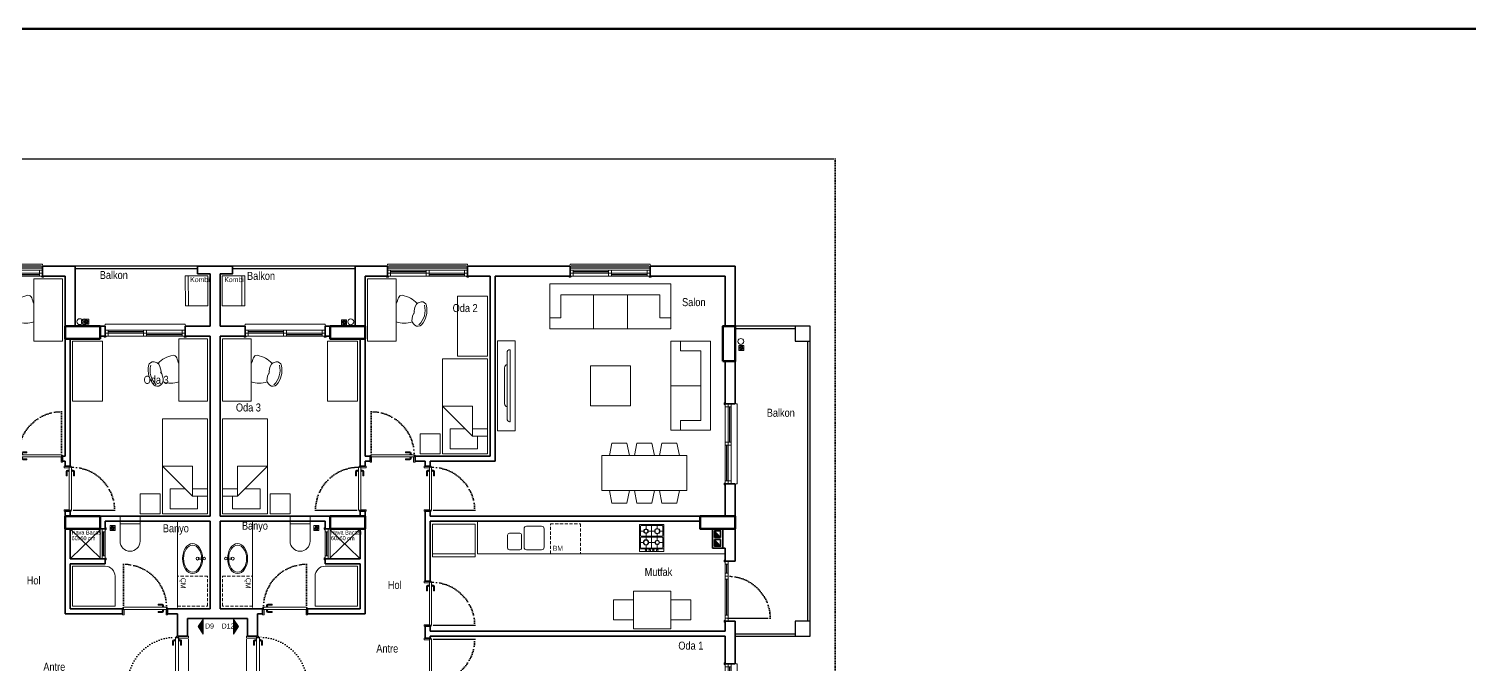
# Model space of a CAD drawing. Header units: millimetres. Extents: x 1852829 to 1882754, y -270850 to -231658.
# Drawn here: x 1869117 to 1871997, y -258122 to -256851 of the extents above; entities that cross this region are included whole.
import ezdxf

# ---------------------------------------------------------------- set-up
doc = ezdxf.new("R2010")
doc.units = ezdxf.units.MM
for name, pattern in [('DOT', [0.25, 0, -0.25]), ('izdüşüm arka', [3.175, 0, -3.175]), ('izdüşüm ön', [9.525, 6.35, -3.175])]:
    doc.linetypes.add(name, pattern=pattern)
for name, color, linetype, lineweight in [('a_ba', 6, 'Continuous', 50), ('a_doğrama', 251, 'Continuous', 20), ('a_duvar', 251, 'Continuous', 35), ('a_görünüş', 32, 'Continuous', 25), ('a_görünüş_ince', 8, 'Continuous', 20), ('a_izdüşüm_arka', 251, 'izdüşüm arka', 30), ('a_izdüşüm_ön', 6, 'izdüşüm ön', 9), ('a_not_mahal', 253, 'Continuous', 5), ('a_not_misc', 144, 'Continuous', 5), ('a_not_text', 7, 'Continuous', 13), ('a_tefriş', 8, 'Continuous', 20), ('a_çerçeve_line', 7, 'Continuous', 50), ('m_yib', 65, 'Continuous', 20)]:
    doc.layers.add(name, color=color, linetype=linetype, lineweight=lineweight)
doc.styles.get("Standard").update_dxf_attribs({"font": 'ARIALN.TTF'})

# ---------------------------------------------------------------- blocks, each defined once
blk = doc.blocks.new('K2')
at = {"layer": 'a_doğrama', "color": 251, "linetype": 'Continuous'}
for p, q in [((-13, 88.1), (-13, 1.9)), ((-13, 88.1), (-8.5, 88.1)), ((-12, 90), (-12, 88.1)), ((-12, 90), (-10, 90)), ((-8.5, 88.1), (-8.5, 1.9)), ((-13, 1.9), (-8.5, 1.9)), ((-12, 0), (-12, 1.9)), ((-12, 0), (-10, 0))]:
    blk.add_line(p, q, dxfattribs=at)
for points in [[(0, 90), (2, 90), (2, 87), (-8.5, 87)], [(0, 0), (2, 0), (2, 3), (-8.5, 3)]]:
    blk.add_lwpolyline(points, dxfattribs=at)
at = {"layer": 'a_doğrama', "color": 251}
for points in [[(-14, 80.1), (-16.5, 80.1, 0.414214), (-17, 79.6), (-17, 71.1), (-19, 71.1), (-19, 79.6)], [(-13, 83.1), (-13.5, 83.1, 0.414214), (-14, 82.6), (-14, 79.6, 0.414214), (-13.5, 79.1), (-13, 79.1)], [(-8.5, 83.1), (-8, 83.1, -0.414214), (-7.5, 82.6), (-7.5, 79.6, -0.414214), (-8, 79.1), (-8.5, 79.1)], [(-7.5, 80.1), (-5, 80.1, -0.414214), (-4.5, 79.6), (-4.5, 71.1), (-2.5, 71.1), (-2.5, 79.6)]]:
    blk.add_lwpolyline(points, format="xyb", dxfattribs=at)
for points in [[(-16.5, 82.1), (-14, 82.1)], [(-5, 82.1), (-7.5, 82.1)]]:
    blk.add_lwpolyline(points, dxfattribs=at)
for centre, start, end in [((-16.5, 79.6), 90, 180), ((-5, 79.6), 0, 90)]:
    blk.add_arc(centre, 2.5, start, end, dxfattribs=at)
at = {"layer": 'a_izdüşüm_arka', "color": 251}
blk.add_lwpolyline([(-99.2, 1.9), (-13, 1.9)], dxfattribs=at)
blk.add_arc((-13, 1.9), 86.2, 90, 180, dxfattribs=at)
blk = doc.blocks.new('klozet')
at = {"layer": 'a_tefriş'}
blk.add_line((20, 0), (-20, 0), dxfattribs=at)
for points in [[(-20, 0), (-20, -15), (20, -15), (20, 0)], [(-20, -50), (-20, -15)], [(20, -50), (20, -15)]]:
    blk.add_lwpolyline(points, dxfattribs=at)
blk.add_arc((0, -50), 20, 180, 360, dxfattribs=at)
blk = doc.blocks.new('K1')
at = {"layer": 'a_doğrama', "color": 251}
for points in [[(-17.5, -2.5), (-22, -2.5), (-22, 0), (2, 0), (2, -4), (-17.5, -4), (-17.5, -2.5)], [(-27.5, -93.1), (-25, -93.1)], [(-17.5, -97.5), (-22, -97.5), (-22, -100), (2, -100), (2, -96), (-17.5, -96), (-17.5, -97.5)], [(-14.5, -93.1), (-17, -93.1)]]:
    blk.add_lwpolyline(points, dxfattribs=at)
blk.add_lwpolyline([(-18, -14), (-18, -4), (-18, -3), (-22.5, -3), (-22.5, -2.5), (-22.5, -2), (-24, -2), (-24, -2.5), (-24, -12.5), (-24, -88), (-24, -97.5), (-24, -98), (-22.5, -98), (-22.5, -97.5), (-22.5, -97), (-18, -97), (-18, -96), (-18, -86.5)], close=True, dxfattribs=at)
for points in [[(-25, -91.1), (-27.5, -91.1, -0.414214), (-28, -90.6), (-28, -82.1), (-30, -82.1), (-30, -90.6)], [(-17, -91.1), (-14.5, -91.1, 0.414214), (-14, -90.6), (-14, -82.1), (-12, -82.1), (-12, -90.6)], [(-24, -94.1), (-24.5, -94.1, -0.414214), (-25, -93.6), (-25, -90.6, -0.414214), (-24.5, -90.1), (-24, -90.1)], [(-18, -94.1), (-17.5, -94.1, 0.414214), (-17, -93.6), (-17, -90.6, 0.414214), (-17.5, -90.1), (-18, -90.1)]]:
    blk.add_lwpolyline(points, format="xyb", dxfattribs=at)
for centre, start, end in [((-27.5, -90.6), 180, 270), ((-14.5, -90.6), 270, 0)]:
    blk.add_arc(centre, 2.5, start, end, dxfattribs=at)
at = {"layer": 'a_görünüş_ince', "color": 251}
blk.add_line((2, -6), (2, -94), dxfattribs=at)
at = {"layer": 'a_izdüşüm_arka', "color": 251, "linetype": 'DOT', "ltscale": 20}
blk.add_line((-24, -2), (-120, -2), dxfattribs=at)
blk.add_arc((-24, -2), 96, 180, 270, dxfattribs=at)
blk = doc.blocks.new('M1')
at = {"layer": 'a_doğrama', "linetype": 'Continuous'}
for p, q in [((-24, 6), (-30, 6)), ((-30, 0), (-30, 6)), ((-24, 0), (-30, 0)), ((-24, 0), (-24, 6)), ((30, 6), (24, 6)), ((24, 6), (24, 0)), ((30, 0), (30, 6)), ((30, 0), (24, 0))]:
    blk.add_line(p, q, dxfattribs=at)
at = {"layer": 'a_doğrama'}
for p, q in [((24, 3.5), (-24, 3.5)), ((24, 2.5), (-24, 2.5))]:
    blk.add_line(p, q, dxfattribs=at)
for points in [[(-28, -1), (-28, 0), (-32, 0), (-32, -2), (-29, -2)], [(28, -1), (28, 0), (32, 0), (32, -2), (29, -2)]]:
    blk.add_lwpolyline(points, close=True, dxfattribs=at)
at = {"layer": 'a_görünüş_ince'}
for p, q in [((24, 6), (-24, 6)), ((-24, 0), (24, 0))]:
    blk.add_line(p, q, dxfattribs=at)
blk = doc.blocks.new('160p')
at = {"layer": 'a_doğrama', "color": 251}
for points in [[(-6, -6), (-6, 0), (-12, 0), (-12, -6)], [(0, -6), (0, 0), (-6, 0), (-6, -6)], [(-6, -83), (-6, -77), (-12, -77), (-12, -83)], [(0, -83), (0, -77), (-6, -77), (-6, -83)], [(-6, -160), (-6, -154), (-12, -154), (-12, -160)], [(0, -160), (0, -154), (-6, -154), (-6, -160)]]:
    blk.add_lwpolyline(points, close=True, dxfattribs=at)
for points in [[(2, -1), (2, 2), (0, 2), (0, -2), (1, -2), (2, -1)], [(-9.5, -6), (-9.5, -77)], [(-8.5, -6), (-8.5, -77)], [(-3.5, -83), (-3.5, -154)], [(-2.5, -83), (-2.5, -154)], [(2, -159), (2, -162), (0, -162), (0, -158), (1, -158), (2, -159)]]:
    blk.add_lwpolyline(points, dxfattribs=at)
at = {"layer": 'a_görünüş_ince', "color": 251}
for points in [[(-22, -160), (-24, -160), (-24, 0), (-22, 0)], [(-12, -77), (-12, -6)], [(-6, -77), (-6, -6)], [(-6, -77), (-6, -6)], [(0, -77), (0, -6)], [(-12, -154), (-12, -83)], [(-6, -154), (-6, -83)], [(-6, -154), (-6, -83)], [(0, -154), (0, -83)]]:
    blk.add_lwpolyline(points, dxfattribs=at)
blk = doc.blocks.new('kapı_120_c_blok')
at = {"layer": 'a_doğrama', "color": 251}
for points in [[(-2, 119), (-2, 122), (0, 122), (0, 118), (-1, 118), (-2, 119)], [(2.5, 114), (2.5, 96)], [(3.5, 114), (3.5, 96)], [(2.5, 84), (2.5, 12)], [(3.5, 84), (3.5, 12)], [(-2, 1), (-2, -2), (0, -2), (0, 2), (-1, 2), (-2, 1)]]:
    blk.add_lwpolyline(points, dxfattribs=at)
for points in [[(0, 114), (6, 114), (6, 120), (0, 120)], [(0, 90), (6, 90), (6, 96), (0, 96)], [(0, 84), (6, 84), (6, 90), (0, 90)], [(0, 6), (6, 6), (6, 12), (0, 12)], [(0, 0), (6, 0), (6, 6), (0, 6)]]:
    blk.add_lwpolyline(points, close=True, dxfattribs=at)
at = {"layer": 'a_görünüş_ince', "color": 251}
for points in [[(0, 114), (0, 96)], [(6, 114), (6, 96)], [(0, 84), (0, 12)], [(6, 84), (6, 12)]]:
    blk.add_lwpolyline(points, dxfattribs=at)
at = {"layer": 'a_izdüşüm_arka', "color": 251}
blk.add_lwpolyline([(6, 6), (90, 6)], dxfattribs=at)
blk.add_arc((6, 6), 84, 0, 90, dxfattribs=at)
blk = doc.blocks.new('baca_şönt')
at = {"layer": 'a_duvar'}
h = blk.add_hatch(color=256, dxfattribs=at)
h.dxf.hatch_style = 1
h.paths.add_polyline_path([(21.5, -5), (21.5, -17), (35, -17)])
h.paths.add_polyline_path([(4, -5), (4, -17), (17.5, -17)])
for p, q in [((4, -5), (17.5, -17)), ((17.5, -5), (17.5, -17)), ((21.5, -5), (21.5, -17)), ((21.5, -5), (35, -17))]:
    blk.add_line(p, q, dxfattribs=at)
blk.add_lwpolyline([(0, -21), (39, -21), (39, -1), (0, -1)], close=True, dxfattribs=at)
for points in [[(17.5, -5), (4, -5), (4, -17), (17.5, -17)], [(21.5, -17), (35, -17), (35, -5), (21.5, -5)]]:
    blk.add_lwpolyline(points, dxfattribs=at)
blk = doc.blocks.new('A$C2A0A03CE')
at = {"layer": 'a_tefriş'}
for p, q in [((-54, -24.3), (-54, 24.3)), ((-54, 24.3), (0, 24.3)), ((-48.6, 24.3), (-48.6, -24.3)), ((-46.8, 20.7), (-46.8, -20.7)), ((-40, 11.2), (-46.8, 11.2)), ((-25.2, 0), (-46.8, 0)), ((-27, 22.5), (-45, 22.5)), ((-35.6, 22.5), (-35.6, 15.7)), ((-35.6, 6.8), (-35.6, -7.7)), ((-25.2, 11.2), (-31, 11.2)), ((-25.2, -20.7), (-25.2, 20.7)), ((-23.4, -20.7), (-23.4, 20.7)), ((-16.6, 11.2), (-23.4, 11.2)), ((-1.8, 0), (-23.4, 0)), ((-21.6, 22.5), (-3.6, 22.5)), ((-13.1, 22.5), (-13.1, 14.8)), ((-13.1, 7.7), (-13.1, -6.8)), ((-1.8, 11.2), (-9.4, 11.2)), ((-1.8, 20.7), (-1.8, -20.7)), ((0, -24.3), (0, 24.3)), ((-54, -24.3), (0, -24.3)), ((-39.1, -11.3), (-46.8, -11.3)), ((-45, -22.5), (-27, -22.5)), ((-35.6, -14.9), (-35.6, -22.5)), ((-25.2, -11.3), (-31.9, -11.3)), ((-17.5, -11.3), (-23.4, -11.3)), ((-3.6, -22.5), (-21.6, -22.5)), ((-13.1, -15.7), (-13.1, -22.5)), ((-1.8, -11.3), (-8.5, -11.3))]:
    blk.add_line(p, q, dxfattribs=at)
for centre, radius in [((-51.4, 11.2), 1.8), ((-51.4, 3.7), 1.8), ((-35.6, 11.2), 5.4), ((-35.6, 11.2), 4.5), ((-13.1, 11.2), 4.5), ((-13.1, 11.2), 3.6), ((-51.4, -3.5), 1.8), ((-51.4, -11.3), 1.8), ((-35.6, -11.3), 4.5), ((-35.6, -11.3), 3.6), ((-13.1, -11.3), 5.4), ((-13.1, -11.3), 4.5)]:
    blk.add_circle(centre, radius, dxfattribs=at)
for centre, start, end in [((-45, 20.7), 90, 180), ((-27, 20.7), 0, 90), ((-21.6, 20.7), 90, 180), ((-3.6, 20.7), 0, 90), ((-45, -20.7), 180, 270), ((-27, -20.7), 270, 0), ((-21.6, -20.7), 180, 270), ((-3.6, -20.7), 270, 0)]:
    blk.add_arc(centre, 1.8, start, end, dxfattribs=at)
blk = doc.blocks.new('tefriş_koltuk_242x90')
at = {"layer": 'a_tefriş'}
for p, q in [((-34, -22), (-34, -90)), ((34, -22), (34, -90)), ((-99, -68), (-121, -68)), ((99, -68), (121, -68))]:
    blk.add_line(p, q, dxfattribs=at)
for points in [[(-121, -90), (-121, 0), (121, 0), (121, -90), (-121, -90)], [(-99, -68), (-99, -22), (99, -22), (99, -68)]]:
    blk.add_lwpolyline(points, dxfattribs=at)
blk = doc.blocks.new('tefriş_koltuk_202x90')
at = {"layer": 'a_tefriş'}
for p, q in [((0, -90), (0, -22)), ((-79, -68), (-101, -68)), ((79, -68), (101, -68))]:
    blk.add_line(p, q, dxfattribs=at)
for points in [[(101, -90), (101, 0), (-101, 0), (-101, -90), (101, -90)], [(79, -68), (79, -22), (-79, -22), (-79, -68)]]:
    blk.add_lwpolyline(points, dxfattribs=at)
blk = doc.blocks.new('tefirş_tv')
at = {"layer": 'a_tefriş'}
for points in [[(60, 4), (60, 5, 0.414214), (55, 10), (-55, 10, 0.414214), (-60, 5), (-60, 4)], [(35, 10), (35, 10, 0.414214), (30, 15), (-30, 15, 0.414214), (-35, 10), (-35, 10)]]:
    blk.add_lwpolyline(points, format="xyb", close=True, dxfattribs=at)
blk = doc.blocks.new('tefriş_sandalye')
at = {"layer": 'a_tefriş'}
blk.add_line((0, -18), (0, 18), dxfattribs=at)
at = {"layer": 'a_tefriş', "extrusion": (0, 0, -1)}
for centre, major_axis, start_param, end_param in [((16, -34.3), (38.7, 38.7), 5.200723, 5.79406), ((62.1, 15.1), (21.8, -21.8), 1.757107, 2.385975), ((62.1, 15.1), (21.8, -21.8), 1.757107, 2.385975), ((48.7, 10.5), (13, -13), 2.664537, 2.7784), ((48.7, 10.5), (13, -13), 2.664537, 2.7784), ((48.7, 10.5), (13, -13), 2.7784, 3.245118), ((66.5, -1.2), (21.8, -21.8), 1.802816, 2.431683), ((66.5, -1.2), (21.8, -21.8), 1.802816, 2.431683), ((43.2, 17.3), (6.76, 6.76), 4.815914, 6.34704), ((16.9, -5.5), (28.8, 28.8), 6.26556, 7.321949), ((16.9, -5.5), (28.8, 28.8), 6.26556, 7.321949), ((17, -5.7), (31.4, -31.4), -1.506941, -0.587454), ((-154, -79.7), (117.3, -117.3), -1.166716, -1.087708), ((1.8, 18.5), (38.7, -38.7), -0.034473, 0.601946), ((52.6, -3.9), (13, -13), 1.410391, 1.524253), ((52.6, -3.9), (13, -13), 1.410391, 1.524253), ((52.6, -3.9), (13, 13), 2.514469, 2.981187), ((51.2, -12.6), (6.76, -6.76), -0.587454, 0.943672), ((11.1, -28.2), (4.99, -4.99), 0.687369, 2.053884)]:
    blk.add_ellipse(centre, major_axis=major_axis, ratio=1, start_param=start_param, end_param=end_param, dxfattribs=at)
blk = doc.blocks.new('tefriş_yatak tek')
at = {"layer": 'a_tefriş'}
for points in [[(0, -0.45), (-1.9, -0.45), (-1.9, 0.45), (0, 0.45)], [(-1.9, -0.5), (-1.5, -0.5), (-1.5, -0.9), (-1.9, -0.9)]]:
    blk.add_lwpolyline(points, close=True, dxfattribs=at)
for points in [[(-1.55, 0.45), (-1.55, 0.15), (-0.95, -0.45), (-0.95, 0.15), (-1.55, 0.15)], [(-1.4, 0.45), (-1.4, 0.15)], [(-1.4, 0), (-1.4, -0.3), (-1.8, -0.3), (-1.8, 0.25), (-1.55, 0.25)]]:
    blk.add_lwpolyline(points, dxfattribs=at)
blk = doc.blocks.new('tefriş_süzgeç')
at = {"layer": 'a_tefriş'}
for p, q in [((5, 0), (-5, 0)), ((-5, 0), (-5, -10)), ((5, -10), (5, 0)), ((-5, -10), (5, -10)), ((-3.6, -5.1), (-4.1, -5.1)), ((-2.6, -5.1), (-3.1, -5.1)), ((-2.5, -2.5), (-2.9, -2.2)), ((-2.6, -7.6), (-2.9, -7.9)), ((-2, -3.3), (-2.3, -3)), ((-1.9, -6.9), (-2.2, -7.2)), ((-1.6, -5.1), (-2.1, -5.1)), ((-1.2, -3.9), (-1.5, -3.6)), ((-1.2, -6.2), (-1.5, -6.5)), ((-0.2, -2.5), (-0.2, -2)), ((-0.1, -1.5), (-0.1, -1)), ((-0.1, -3), (-0.1, -3.5)), ((-0.1, -6.6), (-0.1, -7.1)), ((-0.1, -7.6), (-0.1, -8.1)), ((-0.1, -8.6), (-0.1, -9.1)), ((1, -4), (1.4, -3.6)), ((1.1, -6.2), (1.4, -6.5)), ((1.5, -5.1), (2, -5.1)), ((1.7, -3.3), (2.1, -2.9)), ((1.8, -6.9), (2.1, -7.2)), ((2.5, -2.5), (2.8, -2.2)), ((2.5, -5.1), (3, -5.1)), ((2.5, -7.5), (2.8, -7.9)), ((3.5, -5.1), (4, -5.1))]:
    blk.add_line(p, q, dxfattribs=at)
for centre, radius, start, end in [((-0.1, -5.1), 4.06, 134.2896, 180), ((-0.1, -5.1), 3.56, 134.2896, 180), ((-0.1, -5.1), 3.06, 180, 225), ((-0.1, -5.1), 4.06, 225, 270), ((-0.1, -5.1), 2.56, 180, 225), ((-0.1, -5.1), 3.56, 225, 270), ((-0.4, -4.4), 2.4, 84.5943, 143.2016), ((-0.1, -5.1), 2.06, 134.2896, 180), ((-0.1, -5), 2.44, 90.343, 138.1212), ((-0.1, -5.1), 1.56, 134.2896, 180), ((-0.1, -5.1), 2.06, 225, 270), ((-0.1, -5.1), 1.56, 225, 270), ((-0.1, -5.1), 4.06, 45, 90), ((-0.1, -5.1), 3.56, 45, 90), ((-0.1, -5.1), 2.06, 45, 90), ((-0.1, -5.1), 1.56, 45, 90), ((-0.1, -5.1), 2.56, 270, 315.7104), ((-0.1, -5.1), 3.06, 270, 315.7104), ((-0.1, -5.1), 1.56, 314.2896, 360), ((-0.1, -5.1), 2.06, 314.2896, 360), ((-0.1, -5.1), 2.56, 360, 45), ((-0.1, -5.1), 3.06, 360, 45), ((-0.1, -5.1), 3.56, 314.2896, 360), ((-0.1, -5.1), 4.06, 314.2896, 360)]:
    blk.add_arc(centre, radius, start, end, dxfattribs=at)
blk = doc.blocks.new('kombi')
at = {"layer": 'a_tefriş', "lineweight": 20}
for p, q in [((-4.8, 60), (40.2, 60)), ((-4.7, 0), (-4.8, 60)), ((1.3, 0), (1.2, 60)), ((40.2, 60), (40.3, 0)), ((69.2, 60), (69.2, 0)), ((114.2, 60), (69.2, 60)), ((108.2, 0), (108.2, 60)), ((114.2, 0), (114.2, 60)), ((40.3, 0), (-4.7, 0)), ((69.2, 0), (114.2, 0))]:
    blk.add_line(p, q, dxfattribs=at)
at = {"layer": 'a_not_mahal'}
for p in [(5, 47.3), (73.2, 47.3)]:
    blk.add_text('Kombi', height=10, dxfattribs=at).set_placement(p)

msp = doc.modelspace()

# ---------------------------------------------------------------- hatches: boundary and pattern name
at = {"layer": 'a_not_misc'}
h = msp.add_hatch(color=256, dxfattribs=at)
h.dxf.hatch_style = 1
h.paths.add_polyline_path([(1869465.2, -258032), (1869455.2, -258047), (1869465.2, -258062)])
h = msp.add_hatch(color=256, dxfattribs=at)
h.dxf.hatch_style = 1
h.paths.add_polyline_path([(1869526.2, -258032), (1869536.2, -258047), (1869526.2, -258062)])

# ---------------------------------------------------------------- linework, layer by layer
at = {"layer": 'a_ba', "color": 253}
for points in [[(1869259.2, -257471.2), (1869259.2, -257446.2), (1869189.2, -257446.2), (1869189.2, -257471.2)], [(1869789.2, -257471.2), (1869789.2, -257446.2), (1869719.2, -257446.2), (1869719.2, -257471.2)], [(1870504.2, -257516.2), (1870529.2, -257516.2), (1870529.2, -257446.2), (1870504.2, -257446.2)], [(1869259.2, -257851.2), (1869259.2, -257826.2), (1869189.2, -257826.2), (1869189.2, -257851.2)], [(1869789.2, -257851.2), (1869789.2, -257826.2), (1869719.2, -257826.2), (1869719.2, -257851.2)], [(1870459.2, -257826.2), (1870459.2, -257851.2), (1870529.2, -257851.2), (1870529.2, -257826.2)]]:
    msp.add_lwpolyline(points, close=True, dxfattribs=at)
at = {"layer": 'a_duvar'}
for p, q in [((1869209.2, -257326.2), (1869144.2, -257326.2)), ((1869144.2, -257346.2), (1869189.2, -257346.2)), ((1869189.2, -257346.2), (1869189.2, -257706.2)), ((1869209.2, -257446.2), (1869209.2, -257326.2)), ((1869524.2, -257326.2), (1869454.2, -257326.2)), ((1869479.2, -257341.2), (1869479.2, -257446.2)), ((1869499.2, -257446.2), (1869499.2, -257341.2)), ((1869769.2, -257326.2), (1869769.2, -257446.2)), ((1869769.2, -257326.2), (1869834.2, -257326.2)), ((1869789.2, -257706.2), (1869789.2, -257346.2)), ((1869834.2, -257346.2), (1869789.2, -257346.2)), ((1869994.2, -257326.2), (1870199.2, -257326.2)), ((1870039.2, -257346.2), (1869994.2, -257346.2)), ((1870039.2, -257346.2), (1870039.2, -257706.2)), ((1870199.2, -257346.2), (1870049.2, -257346.2)), ((1870049.2, -257716.2), (1870049.2, -257346.2)), ((1870359.2, -257326.2), (1870529.2, -257326.2)), ((1870509.2, -257346.2), (1870359.2, -257346.2)), ((1870509.2, -257346.2), (1870509.2, -257446.2)), ((1870529.2, -257446.2), (1870529.2, -257326.2)), ((1869209.2, -257446.2), (1869259.2, -257446.2)), ((1869429.2, -257446.2), (1869479.2, -257446.2)), ((1869549.2, -257446.2), (1869499.2, -257446.2)), ((1869769.2, -257446.2), (1869719.2, -257446.2)), ((1869199.2, -257726.2), (1869199.2, -257471.2)), ((1869429.2, -257466.2), (1869479.2, -257466.2)), ((1869479.2, -257466.2), (1869479.2, -257826.2)), ((1869499.2, -257466.2), (1869549.2, -257466.2)), ((1869499.2, -257826.2), (1869499.2, -257466.2)), ((1869779.2, -257471.2), (1869779.2, -257726.2)), ((1870529.2, -257601.2), (1870529.2, -257466.2)), ((1870509.2, -257516.2), (1870509.2, -257601.2)), ((1869189.2, -257706.2), (1869184.2, -257706.2)), ((1869184.2, -257716.2), (1869189.2, -257716.2)), ((1869189.2, -257716.2), (1869189.2, -257726.2)), ((1869799.2, -257706.2), (1869789.2, -257706.2)), ((1869789.2, -257726.2), (1869789.2, -257716.2)), ((1869789.2, -257716.2), (1869799.2, -257716.2)), ((1870039.2, -257706.2), (1869889.2, -257706.2)), ((1869889.2, -257716.2), (1869909.2, -257716.2)), ((1869909.2, -257726.2), (1869909.2, -257716.2)), ((1869919.2, -257716.2), (1869919.2, -257726.2)), ((1869919.2, -257716.2), (1870049.2, -257716.2)), ((1870509.2, -257761.2), (1870509.2, -257826.2)), ((1870529.2, -257916.2), (1870529.2, -257761.2)), ((1869189.2, -257816.2), (1869189.2, -258021.2)), ((1869199.2, -257826.2), (1869199.2, -257816.2)), ((1869479.2, -257826.2), (1869199.2, -257826.2)), ((1869779.2, -257826.2), (1869499.2, -257826.2)), ((1869779.2, -257816.2), (1869779.2, -257826.2)), ((1869789.2, -258021.2), (1869789.2, -257816.2)), ((1869909.2, -257956.2), (1869909.2, -257816.2)), ((1869919.2, -257816.2), (1869919.2, -257826.2)), ((1870509.2, -257826.2), (1869919.2, -257826.2)), ((1869199.2, -257911.2), (1869199.2, -257851.2)), ((1869259.2, -257836.2), (1869259.2, -257851.2)), ((1869269.2, -257851.2), (1869269.2, -257836.2)), ((1869269.2, -257836.2), (1869479.2, -257836.2)), ((1869479.2, -257836.2), (1869479.2, -258011.2)), ((1869499.2, -257836.2), (1869709.2, -257836.2)), ((1869499.2, -258011.2), (1869499.2, -257836.2)), ((1869709.2, -257836.2), (1869709.2, -257851.2)), ((1869719.2, -257851.2), (1869719.2, -257836.2)), ((1869779.2, -257851.2), (1869779.2, -257911.2)), ((1869919.2, -257836.2), (1869919.2, -257956.2)), ((1869919.2, -257836.2), (1870459.2, -257836.2)), ((1870509.2, -257890.2), (1870509.2, -257916.2)), ((1869269.2, -257911.2), (1869199.2, -257911.2)), ((1869199.2, -258011.2), (1869199.2, -257921.2)), ((1869199.2, -257921.2), (1869269.2, -257921.2)), ((1869269.2, -257921.2), (1869269.2, -257911.2)), ((1869779.2, -257911.2), (1869709.2, -257911.2)), ((1869709.2, -257911.2), (1869709.2, -257921.2)), ((1869709.2, -257921.2), (1869779.2, -257921.2)), ((1869779.2, -257921.2), (1869779.2, -258011.2)), ((1869189.2, -258021.2), (1869304.2, -258021.2)), ((1869304.2, -258011.2), (1869199.2, -258011.2)), ((1869304.2, -258011.2), (1869199.2, -258011.2)), ((1869304.2, -258021.2), (1869304.2, -258011.2)), ((1869394.2, -258011.2), (1869394.2, -258021.2)), ((1869394.2, -258021.2), (1869394.2, -258011.2)), ((1869479.2, -258011.2), (1869394.2, -258011.2)), ((1869394.2, -258021.2), (1869414.2, -258021.2)), ((1869414.2, -258021.2), (1869414.2, -258066.2)), ((1869434.2, -258030.9), (1869554.2, -258030.9)), ((1869434.2, -258066.2), (1869434.2, -258030.9)), ((1869584.2, -258011.2), (1869499.2, -258011.2)), ((1869554.2, -258030.9), (1869554.2, -258066.2)), ((1869574.2, -258021.2), (1869584.2, -258021.2)), ((1869574.2, -258066.2), (1869574.2, -258021.2)), ((1869584.2, -258011.2), (1869584.2, -258021.2)), ((1869779.2, -258011.2), (1869674.2, -258011.2)), ((1869674.2, -258011.2), (1869674.2, -258021.2)), ((1869779.2, -258011.2), (1869674.2, -258011.2)), ((1869674.2, -258021.2), (1869789.2, -258021.2)), ((1870509.2, -258036.2), (1870509.2, -258056.2)), ((1870529.2, -258121.2), (1870529.2, -258036.2)), ((1869414.2, -258066.2), (1869434.2, -258066.2)), ((1869554.2, -258066.2), (1869574.2, -258066.2)), ((1869909.2, -258070.2), (1869909.2, -258046.2)), ((1869919.2, -258046.2), (1869919.2, -258056.2)), ((1870509.2, -258056.2), (1869919.2, -258056.2)), ((1869919.2, -258066.2), (1870509.2, -258066.2)), ((1869919.2, -258066.2), (1869919.2, -258070.2)), ((1870509.2, -258066.2), (1870509.2, -258121.2))]:
    msp.add_line(p, q, dxfattribs=at)
for points in [[(1869144.2, -257346.2), (1869144.2, -257326.2)], [(1869454.2, -257326.2), (1869454.2, -257341.2), (1869479.2, -257341.2)], [(1869524.2, -257326.2), (1869524.2, -257341.2), (1869499.2, -257341.2)], [(1869834.2, -257346.2), (1869834.2, -257326.2)], [(1869994.2, -257346.2), (1869994.2, -257326.2)], [(1870199.2, -257346.2), (1870199.2, -257326.2)], [(1870359.2, -257346.2), (1870359.2, -257326.2)], [(1869259.2, -257446.2), (1869269.2, -257446.2), (1869269.2, -257466.2), (1869259.2, -257466.2)], [(1869429.2, -257446.2), (1869429.2, -257466.2)], [(1869549.2, -257446.2), (1869549.2, -257466.2)], [(1869719.2, -257446.2), (1869709.2, -257446.2), (1869709.2, -257466.2), (1869719.2, -257466.2)], [(1870529.2, -257601.2), (1870509.2, -257601.2)], [(1869184.2, -257706.2), (1869184.2, -257716.2)], [(1869799.2, -257706.2), (1869799.2, -257716.2)], [(1869889.2, -257706.2), (1869889.2, -257716.2)], [(1869189.2, -257726.2), (1869199.2, -257726.2)], [(1869779.2, -257726.2), (1869789.2, -257726.2)], [(1869909.2, -257726.2), (1869919.2, -257726.2)], [(1870529.2, -257761.2), (1870509.2, -257761.2)], [(1869189.2, -257816.2), (1869199.2, -257816.2)], [(1869779.2, -257816.2), (1869789.2, -257816.2)], [(1869909.2, -257816.2), (1869919.2, -257816.2)], [(1869259.2, -257851.2), (1869269.2, -257851.2)], [(1869719.2, -257851.2), (1869709.2, -257851.2)], [(1870504.2, -257890.2), (1870509.2, -257890.2)], [(1870529.2, -257916.2), (1870509.2, -257916.2)], [(1869909.2, -257956.2), (1869919.2, -257956.2)], [(1870529.2, -258036.2), (1870509.2, -258036.2)], [(1869909.2, -258046.2), (1869919.2, -258046.2)], [(1869909.2, -258070.2), (1869919.2, -258070.2)], [(1870509.2, -258121.2), (1870529.2, -258121.2)]]:
    msp.add_lwpolyline(points, dxfattribs=at)
at = {"layer": 'a_görünüş', "color": 251}
for points in [[(1869142.2, -257326.2), (1868986.3, -257326.2)], [(1869142.2, -257330.2), (1868986.3, -257330.2)], [(1869454.2, -257326.2), (1869209.2, -257326.2)], [(1869454.2, -257331.2), (1869209.2, -257331.2)], [(1869769.2, -257326.2), (1869524.2, -257326.2)], [(1869769.2, -257331.2), (1869524.2, -257331.2)], [(1869992.2, -257326.2), (1869836.3, -257326.2)], [(1869992.2, -257330.2), (1869836.3, -257330.2)], [(1870357.2, -257326.2), (1870201.3, -257326.2)], [(1870357.2, -257330.2), (1870201.3, -257330.2)], [(1870649.2, -257446.2), (1870531.2, -257446.2)], [(1870649.2, -257451.2), (1870531.2, -257451.2)], [(1870674.2, -258036.2), (1870674.2, -257476.2)], [(1870679.2, -258036.2), (1870679.2, -257476.2)], [(1870531.2, -258061.2), (1870649.2, -258061.2)], [(1870531.2, -258066.2), (1870649.2, -258066.2)]]:
    msp.add_lwpolyline(points, dxfattribs=at)
for points in [[(1870649.2, -257476.2), (1870679.2, -257476.2), (1870679.2, -257446.2), (1870649.2, -257446.2)], [(1870649.2, -258066.2), (1870679.2, -258066.2), (1870679.2, -258036.2), (1870649.2, -258036.2)]]:
    msp.add_lwpolyline(points, close=True, dxfattribs=at)
at = {"layer": 'a_görünüş_ince'}
for points in [[(1869259.2, -257853.2), (1869259.2, -257909.2)], [(1869719.2, -257853.2), (1869719.2, -257909.2)]]:
    msp.add_lwpolyline(points, dxfattribs=at)
at = {"layer": 'a_izdüşüm_arka'}
msp.add_lwpolyline([(1868249.2, -257111.2), (1870729.2, -257111.2), (1870729.2, -259561.2), (1868249.2, -259561.2)], close=True, dxfattribs=at)
at = {"layer": 'a_izdüşüm_ön', "color": 251}
for points in [[(1870159.8, -257901.2), (1870159.8, -257841.2), (1870219.8, -257841.2), (1870219.8, -257901.2)], [(1869474.2, -258005.9), (1869474.2, -257945.9), (1869414.2, -257945.9), (1869414.2, -258005.9)], [(1869504.2, -258005.9), (1869504.2, -257945.9), (1869564.2, -257945.9), (1869564.2, -258005.9)]]:
    msp.add_lwpolyline(points, close=True, dxfattribs=at)
at = {"layer": 'a_not_misc'}
for points in [[(1869259.2, -257853.2), (1869201.3, -257909.2)], [(1869259.2, -257909.2), (1869201.3, -257853.2)], [(1869777.2, -257853.2), (1869719.2, -257909.2)], [(1869719.2, -257853.2), (1869777.2, -257909.2)]]:
    msp.add_lwpolyline(points, dxfattribs=at)
for points in [[(1869465.2, -258032), (1869455.2, -258047), (1869465.2, -258062), (1869465.2, -258032)], [(1869526.2, -258032), (1869536.2, -258047), (1869526.2, -258062), (1869526.2, -258032)]]:
    msp.add_lwpolyline(points, close=True, dxfattribs=at)
at = {"layer": 'a_tefriş'}
for p, q in [((1869414.2, -258008.9), (1869414.2, -257838.2)), ((1869564.2, -258008.9), (1869564.2, -257838.2)), ((1869457.3, -257909.8), (1869462.6, -257909.2)), ((1869462.6, -257912.7), (1869457.3, -257912)), ((1869463.5, -257908.8), (1869467.7, -257908.4)), ((1869467.7, -257913.4), (1869463.5, -257913)), ((1869465.3, -257909.6), (1869463.8, -257909.6)), ((1869463.8, -257912.3), (1869465.3, -257912.3)), ((1869465.3, -257912.3), (1869465.3, -257909.6)), ((1869514.9, -257908.8), (1869510.7, -257908.4)), ((1869510.7, -257913.4), (1869514.9, -257913)), ((1869513.2, -257909.6), (1869514.7, -257909.6)), ((1869513.2, -257912.3), (1869513.2, -257909.6)), ((1869514.7, -257912.3), (1869513.2, -257912.3)), ((1869521.2, -257909.8), (1869515.9, -257909.2)), ((1869515.9, -257912.7), (1869521.2, -257912)), ((1870014.2, -257901.2), (1870507.2, -257901.2))]:
    msp.add_line(p, q, dxfattribs=at)
for points in [[(1869126.9, -257351.2), (1869184.2, -257351.2), (1869184.2, -257476.2), (1869126.9, -257476.2)], [(1869851.6, -257351.2), (1869794.2, -257351.2), (1869794.2, -257476.2), (1869851.6, -257476.2)], [(1870034.2, -257506.2), (1869974.2, -257506.2), (1869974.2, -257386.2), (1870034.2, -257386.2)], [(1869264.2, -257596.2), (1869204.2, -257596.2), (1869204.2, -257476.2), (1869264.2, -257476.2)], [(1869416.9, -257471.2), (1869474.2, -257471.2), (1869474.2, -257596.2), (1869416.9, -257596.2)], [(1869561.6, -257471.2), (1869504.2, -257471.2), (1869504.2, -257596.2), (1869561.6, -257596.2)], [(1869714.2, -257596.2), (1869774.2, -257596.2), (1869774.2, -257476.2), (1869714.2, -257476.2)], [(1870089.2, -257475.3), (1870054.2, -257475.3), (1870054.2, -257655.3), (1870089.2, -257655.3)], [(1870319.8, -257525.3), (1870239.8, -257525.3), (1870239.8, -257605.3), (1870319.8, -257605.3)], [(1870432.8, -257704.8), (1870262.8, -257704.8), (1870262.8, -257774.8), (1870432.8, -257774.8)], [(1870400.8, -258051.2), (1870400.8, -257976.2), (1870325.8, -257976.2), (1870325.8, -258051.2)], [(1870325.8, -258033.7), (1870325.8, -257993.7), (1870285.8, -257993.7), (1870285.8, -258033.7)], [(1870440.8, -258033.7), (1870400.8, -258033.7), (1870400.8, -257993.7), (1870440.8, -257993.7)]]:
    msp.add_lwpolyline(points, close=True, dxfattribs=at)
for points in [[(1870277.8, -257704.8), (1870282.8, -257679.8), (1870312.8, -257679.8), (1870317.8, -257704.8)], [(1870327.8, -257704.8), (1870332.8, -257679.8), (1870362.8, -257679.8), (1870367.8, -257704.8)], [(1870377.8, -257704.8), (1870382.8, -257679.8), (1870412.8, -257679.8), (1870417.8, -257704.8)], [(1870277.8, -257774.8), (1870282.8, -257799.8), (1870312.8, -257799.8), (1870317.8, -257774.8)], [(1870327.8, -257774.8), (1870332.8, -257799.8), (1870362.8, -257799.8), (1870367.8, -257774.8)], [(1870377.8, -257774.8), (1870382.8, -257799.8), (1870412.8, -257799.8), (1870417.8, -257774.8)], [(1869924.2, -257842.2), (1869924.2, -257907.2), (1870009.2, -257907.2), (1870009.2, -257842.2), (1869924.2, -257842.2), (1869924.2, -257901.2), (1870009.2, -257901.2)], [(1870014.2, -257901.2), (1870014.2, -257836.2)]]:
    msp.add_lwpolyline(points, dxfattribs=at)
for points in [[(1870074.2, -257863.9, -0.414214), (1870077.7, -257860.4), (1870098.7, -257860.4, -0.414214), (1870102.2, -257863.9), (1870102.2, -257889.8, -0.414214), (1870098.7, -257893.3), (1870077.7, -257893.3, -0.414214), (1870074.2, -257889.8), (1870074.2, -257863.9)], [(1870107.2, -257851.3, -0.414214), (1870112.2, -257846.3), (1870142.2, -257846.3, -0.414214), (1870147.2, -257851.3), (1870147.2, -257888.3, -0.414214), (1870142.2, -257893.3), (1870112.2, -257893.3, -0.414214), (1870107.2, -257888.3), (1870107.2, -257851.3)]]:
    msp.add_lwpolyline(points, format="xyb", dxfattribs=at)
for points in [[(1869269.2, -257926.2), (1869204.2, -257926.2), (1869204.2, -258006.2), (1869289.2, -258006.2), (1869289.2, -257946.2, 0.414214)], [(1869709.2, -257926.2), (1869774.2, -257926.2), (1869774.2, -258006.2), (1869689.2, -258006.2), (1869689.2, -257946.2, -0.414214)]]:
    msp.add_lwpolyline(points, format="xyb", close=True, dxfattribs=at)
for centre in [(1869454.1, -257910.9), (1869454.1, -257910.9), (1869524.4, -257910.9), (1869524.4, -257910.9)]:
    msp.add_circle(centre, 3, dxfattribs=at)
for centre, radius, start, end in [((1869457.4, -257910.9), 1.12, 97.1389, 262.8611), ((1869463.7, -257910.9), 2.11, 122.771, 237.229), ((1869463.8, -257910.9), 1.36, 90, 270), ((1869463.7, -257910.9), 2.11, 95.1696, 122.771), ((1869463.7, -257910.9), 2.11, 237.229, 264.8304), ((1869467.7, -257910.9), 2.5, 270, 90), ((1869510.7, -257910.9), 2.5, 90, 270), ((1869514.7, -257910.9), 1.36, 270, 90), ((1869514.7, -257910.9), 2.11, 57.229, 84.8304), ((1869514.7, -257910.9), 2.11, 275.1696, 302.771), ((1869514.7, -257910.9), 2.11, 302.771, 57.229), ((1869521, -257910.9), 1.12, 277.1389, 82.8611)]:
    msp.add_arc(centre, radius, start, end, dxfattribs=at)
for major_axis in [(0, 30), (0, 27)]:
    msp.add_ellipse((1869444.2, -257910.9), major_axis=major_axis, ratio=0.666667, dxfattribs=at)
at = {"layer": 'a_tefriş', "extrusion": (0, 0, -1)}
for major_axis in [(0, 30), (0, 27)]:
    msp.add_ellipse((1869534.2, -257910.9), major_axis=major_axis, ratio=0.666667, dxfattribs=at)
at = {"layer": 'a_çerçeve_line'}
msp.add_lwpolyline([(1872123.9, -259851.4), (1872123.9, -256851.4), (1853005.4, -256851.4), (1853005.4, -259851.4)], close=True, dxfattribs=at)
at = {"layer": 'm_yib'}
for centre in [(1869218.7, -257437.1), (1869227.9, -257437.4), (1869760.5, -257437.4), (1870540.5, -257476.6)]:
    msp.add_circle(centre, 5.92, dxfattribs=at)

# ---------------------------------------------------------------- block references
msp.add_blockref('kapı_120_c_blok', (1870509.2, -258036.2))
at = {"layer": 'a_doğrama', "xscale": -1, "rotation": 90}
msp.add_blockref('M1', (1869269.2, -257881.2), dxfattribs=at)
at = {"layer": 'a_doğrama', "rotation": 270}
msp.add_blockref('M1', (1869709.2, -257881.2), dxfattribs=at)
at = {"layer": 'a_duvar', "xscale": -1}
for name, p, rotation in [('160p', (1868984.2, -257346.2), 90), ('160p', (1869834.2, -257346.2), 90), ('160p', (1870199.2, -257346.2), 90), ('160p', (1869269.2, -257466.2), 90), ('160p', (1869549.2, -257466.2), 90), ('baca_şönt', (1870505.2, -257890.2), 270)]:
    msp.add_blockref(name, p, dxfattribs=dict(at, rotation=rotation))
at = {"layer": 'a_duvar'}
msp.add_blockref('kombi', (1869434.5, -257405.3), dxfattribs=at)
at = {"layer": 'a_duvar', "xscale": -1}
for p in [(1870509.2, -257601.2), (1870509.2, -258121.2)]:
    msp.add_blockref('160p', p, dxfattribs=at)
at = {"layer": 'a_izdüşüm_arka', "ltscale": 5, "xscale": -1}
for name, p, rotation in [('K2', (1869184.2, -257716.2), 90.00079631210939), ('K2', (1869189.2, -257816.2), 0.0007963121093723657), ('K2', (1869909.2, -257816.2), 0.0007963121093723657), ('K2', (1869674.2, -258021.2), 90.00079631210939), ('K2', (1869909.2, -258046.2), 0.0007963121093723657), ('K1', (1869434.2, -258166.2), 180.0007963121094)]:
    msp.add_blockref(name, p, dxfattribs=dict(at, rotation=rotation))
at = {"layer": 'a_izdüşüm_arka', "ltscale": 5}
for name, p, rotation in [('K2', (1869799.2, -257716.2), 269.9992036878906), ('K2', (1869789.2, -257816.2), 359.9992036878907), ('K2', (1869304.2, -258021.2), 269.9992036878906), ('K1', (1869554.2, -258166.2), 179.9992036878907), ('K2', (1869909.2, -258070.2), 179.9992036878906)]:
    msp.add_blockref(name, p, dxfattribs=dict(at, rotation=rotation))
at = {"layer": 'a_tefriş'}
msp.add_blockref('tefriş_koltuk_242x90', (1870279.8, -257361.2), dxfattribs=at)
for name, p, rotation in [('tefriş_sandalye', (1869126.9, -257419.6), 180), ('tefriş_süzgeç', (1869742.3, -257438.3), 90), ('tefriş_süzgeç', (1870541.4, -257494.8), 179.9999999999999), ('tefriş_sandalye', (1869416.9, -257539.6), 180)]:
    msp.add_blockref(name, p, dxfattribs=dict(at, rotation=rotation))
at = {"layer": 'a_tefriş', "xscale": -1}
for name, p, rotation in [('tefriş_sandalye', (1869851.6, -257419.6), 180), ('tefriş_süzgeç', (1869236.7, -257437.3), 270), ('tefriş_sandalye', (1869561.6, -257539.6), 180), ('tefriş_süzgeç', (1869279.5, -257850), 90), ('tefriş_süzgeç', (1869687, -257850), 90)]:
    msp.add_blockref(name, p, dxfattribs=dict(at, rotation=rotation))
at = {"layer": 'a_tefriş', "lineweight": -3, "extrusion": (-1.67633e-30, -2.24181e-16, -1), "xscale": 0.8823529411764788, "yscale": 0.8823529411764788, "zscale": -0.8823529411764706, "rotation": 90}
msp.add_blockref('tefriş_koltuk_202x90', (-1870480.2, -257565.3), dxfattribs=at)
at = {"layer": 'a_tefriş'}
for p, xscale, yscale, zscale, rotation in [((1869989.2, -257511.2), -100, 100, 100, 270), ((1869429.2, -257631.2), -100, 100, 100, 270), ((1869549.2, -257631.2), 100.0000000000011, 100.0000000000011, 100.0000000000011, 90)]:
    msp.add_blockref('tefriş_yatak tek', p, dxfattribs=dict(at, xscale=xscale, yscale=yscale, zscale=zscale, rotation=rotation))
at = {"layer": 'a_tefriş', "extrusion": (0, 0, -1), "xscale": 1.199999999999992, "rotation": 269.9999983322061}
msp.add_blockref('tefirş_tv', (-1870083.2, -257565.3), dxfattribs=at)
at = {"layer": 'a_tefriş', "color": 113, "xscale": -1, "rotation": 359.9992036605381}
for p in [(1869319.2, -257826.2), (1869659.2, -257826.2)]:
    msp.add_blockref('klozet', p, dxfattribs=at)
at = {"layer": 'a_tefriş', "color": 113, "rotation": 90.0007963271045}
msp.add_blockref('A$C2A0A03CE', (1870362.1, -257843), dxfattribs=at)

# ---------------------------------------------------------------- texts
at = {"layer": 'a_not_mahal'}
for s, height, p in [('Balkon', 16, (1869258.7, -257351.8)), ('Balkon', 16, (1869553.1, -257353.5)), ('Oda 2', 16, (1869964.3, -257417.9)), ('Salon', 16, (1870423, -257406)), ('Oda 3', 16, (1869346.4, -257561.4)), ('Oda 3', 16, (1869530.9, -257616.7)), ('Balkon', 16, (1870592.4, -257627.3)), ('Banyo', 16, (1869384.8, -257858.3)), ('Banyo', 16, (1869542.9, -257853.2)), ('BM', 10, (1870164.4, -257895.4)), ('Hol', 16, (1869112.7, -257962.6)), ('Mutfak', 16, (1870348.3, -257945.6)), ('Hol', 16, (1869834.7, -257971.7)), ('Antre', 16, (1869811.6, -258098.8)), ('Oda 1', 16, (1870415.6, -258093)), ('Antre', 16, (1869145.8, -258135.4))]:
    msp.add_text(s, height=height, dxfattribs=at).set_placement(p)
for p in [(1869420.6, -257949.5), (1869550.6, -257949.5)]:
    msp.add_text('ÇM', height=10, rotation=270, dxfattribs=at).set_placement(p)
at = {"layer": 'a_not_text'}
for s, height, p in [('Hava Bacası', 8, (1869202.3, -257862.9)), ('Hava Bacası', 8, (1869720.6, -257862.9)), ('60x60 cm', 8, (1869202.3, -257874.1)), ('60x60 cm', 8, (1869720.6, -257874.1)), ('D9', 10, (1869469.4, -258050.8)), ('D12', 10, (1869502.4, -258050.8))]:
    msp.add_text(s, height=height, dxfattribs=at).set_placement(p)

doc.saveas('drawing.dxf')
